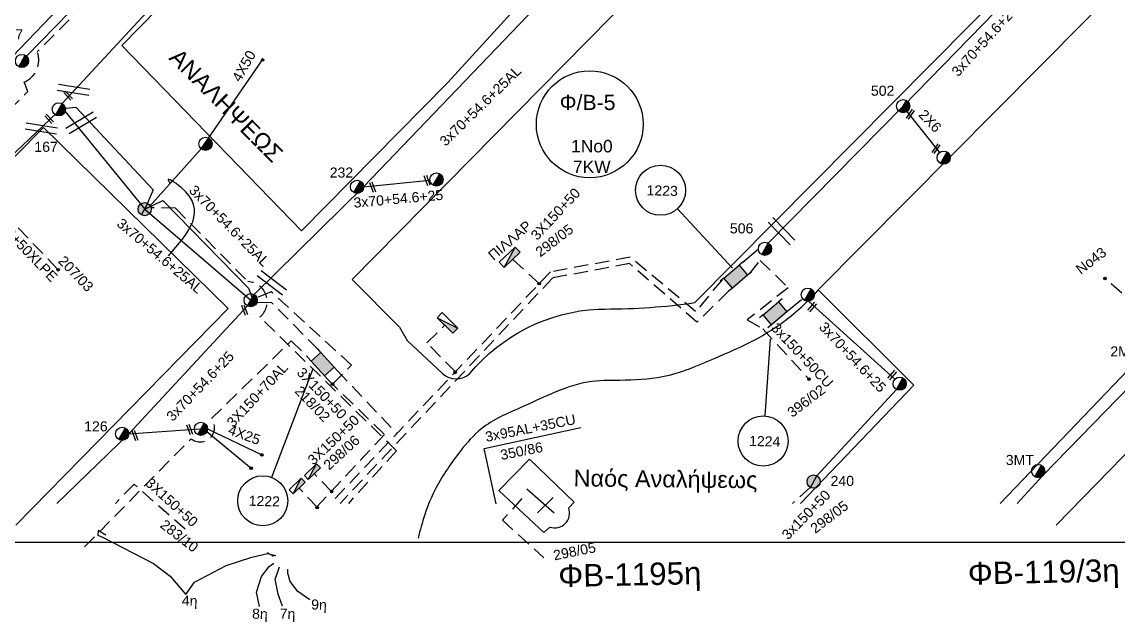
# Model space of a CAD drawing. Header units: millimetres. Extents: x -2449 to 9266, y 48 to 3905.
# Drawn here: x 7177.2 to 7373.2, y 2879.3 to 2986.5 of the extents above; entities that cross this region are included whole.
import ezdxf
from ezdxf.enums import TextEntityAlignment as Align

# ---------------------------------------------------------------- set-up
doc = ezdxf.new("R2010")
doc.units = ezdxf.units.MM
doc.linetypes.add('DASHED', pattern=[19.05, 12.7, -6.35])
for name, color, linetype in [('Link Box 4 Διευθύνσεων', 7, 'Continuous'), ('Άγνωστα', 7, 'Continuous'), ('Επιγραφές - Σχήματα', 7, 'Continuous'), ('Καλώδια ΧΤ   3x150+50CU', 7, 'DASHED'), ('Καλώδια ΧΤ   3x150+70AL', 7, 'DASHED'), ('Καλώδια ΧΤ   3x150AL+50CU', 7, 'DASHED'), ('Καλώδια ΧΤ   3x150AL+50XLPE', 7, 'DASHED'), ('Μηχανική τομή', 7, 'Continuous'), ('Στύλος Ξύλινος', 7, 'Continuous'), ('Στύλος Ξύλινος @ 1', 7, 'Continuous'), ('Στύλος ΦΜ', 7, 'Continuous'), ('Στύλος ΦΜ @ 1', 7, 'Continuous'), ('Συνδέσεις', 7, 'Continuous'), ('Συνεστραμμένα ΧΤ   3x70+54.6+25 AL', 7, 'SYN_LINE'), ('Τομή', 7, 'Continuous'), ('Υποσταθμοί', 7, 'Continuous'), ('Υπόβαθρο ΔΕΗ', 7, 'Continuous'), ('Υπόγεια καλώδια Παροχών ΧΤ   4x25', 7, 'DASHED')]:
    doc.layers.add(name, color=color, linetype=linetype)
doc.styles.add('ar', font='arial.ttf')
doc.styles.add('arial', font='arial.ttf')
doc.styles.get("Standard").update_dxf_attribs({"font": 'arial.ttf'})
doc.linetypes.add('SYN_LINE', pattern='A,0.5,-0.0001,["/\\/\\/\\/",Standard,S=0.1,R=0,X=0,Y=-0.05],-0.25', length=0.7501)

# ---------------------------------------------------------------- blocks, each defined once
blk = doc.blocks.new('ΥΠΑΡΧΩΝ ΤΣΙΜΕΝΤΕΝΙΟΣ ΣΤΥΛΟΣ')
at = {"layer": 'Στύλος ΦΜ'}
blk.add_hatch(color=7, dxfattribs=at).paths.add_polyline_path([(-1.29, -2.28, 0.574793), (2.62, 0, 0.268822), (1.3, 2.27)])
at = {"layer": 'Στύλος ΦΜ', "color": 7}
blk.add_line((-1.29, -2.28), (1.3, 2.27), dxfattribs=at)
blk.add_circle((0, 0), 2.62, dxfattribs=at)
at = {"layer": 'Στύλος ΦΜ', "flags": 4}
for tag, p in [('ΑΡΙΘΜΟΣ', (-4.68, 8.05)), ('ΤΥΠΟΣ', (-4.91, 3.03))]:
    blk.add_attdef(tag, p, '', height=4, dxfattribs=at)
blk = doc.blocks.new('ΥΠΑΡΧΩΝ ΞΥΛΙΝΟΣ ΣΤΥΛΟΣ')
at = {"layer": 'Στύλος Ξύλινος'}
h = blk.add_hatch(color=7, dxfattribs=at)
h.paths.add_polyline_path([(-2.62, 0, 0.270008), (-1.29, -2.28), (1.3, 2.27, 0.576266)])
h.paths.add_polyline_path([(-1.29, -2.28, 0.574793), (2.62, 0, 0.268822), (1.3, 2.27)])
at = {"layer": 'Στύλος Ξύλινος', "color": 7}
blk.add_line((-1.29, -2.28), (1.3, 2.27), dxfattribs=at)
blk.add_circle((0, 0), 2.62, dxfattribs=at)
at = {"layer": 'Στύλος Ξύλινος', "flags": 4}
for tag, p in [('ΑΡΙΘΜΟΣ', (-4.91, 8.6)), ('ΤΥΠΟΣ', (-4.85, 3.39))]:
    blk.add_attdef(tag, p, '', height=4, dxfattribs=at)
blk = doc.blocks.new('LINK BOX 4 ΑΝΑΧΩΡΗΣΕΩΝ')
at = {"layer": 'Link Box 4 Διευθύνσεων', "ltscale": 40}
blk.add_hatch(color=256, dxfattribs=at).paths.add_polyline_path([(-3.54, 0), (-3.54, -4.67), (3.54, -4.67), (3.54, 0)])
for p, q in [((-3.54, 0), (-5.33, 0)), ((5.33, 0), (3.54, 0)), ((-3.54, -4.67), (-5.33, -4.67)), ((5.33, -4.67), (3.54, -4.67))]:
    blk.add_line(p, q, dxfattribs=at)
blk.add_lwpolyline([(-3.54, -4.67), (-3.54, 0), (3.54, 0), (3.54, -4.67)], close=True, dxfattribs=at)
blk = doc.blocks.new('ΤΟΜΗ')
at = {"layer": 'Τομή', "ltscale": 40}
for p, q in [((-5.68, 0), (5.68, 0)), ((5.68, -2.33), (-5.68, -2.33))]:
    blk.add_line(p, q, dxfattribs=at)
blk = doc.blocks.new('_ΣΥΝΔΕΣΗ')
at = {"layer": 'Συνδέσεις', "linetype": 'SYN_LINE', "ltscale": 40}
blk.add_hatch(color=256, dxfattribs=at).paths.add_polyline_path([(0.5, -0.01, 1), (-0.5, -0.01, 1)])
at = {"layer": 'Συνδέσεις'}
blk.add_circle((0, -0.01), 0.5, dxfattribs=at)
blk = doc.blocks.new('ΜΗΧΑΝΙΚΗ ΤΟΜΗ')
at = {"layer": 'Μηχανική τομή', "ltscale": 40}
for p, q in [((-1.89, 0.78), (1.89, 0.78)), ((1.89, 0), (-1.89, 0))]:
    blk.add_line(p, q, dxfattribs=at)
blk = doc.blocks.new('υποσταθμος σε κλειστο χωρο')
at = {"layer": 'Υποσταθμοί', "ltscale": 40}
blk.add_hatch(color=256, dxfattribs=at).paths.add_polyline_path([(-9.52, -3.13), (9.52, -3.13), (9.52, 3.13)])
blk.add_lwpolyline([(-9.52, -3.13), (-9.52, 3.13), (9.52, 3.13), (9.52, -3.13)], close=True, dxfattribs=at)
blk.add_lwpolyline([(-9.52, -3.13), (9.52, 3.13)], dxfattribs=at)
blk = doc.blocks.new('ΥΠΑΡΧΩΝ ΥΠΟΣΤΑΘΜΟΣ ΣΕ ΚΛΕΙΣΤΟ ΧΩΡΟ')
at = {"layer": 'Υποσταθμοί'}
blk.add_blockref('υποσταθμος σε κλειστο χωρο', (0, 0), dxfattribs=at)
at = {"layer": 'Υποσταθμοί', "linetype": 'SYN_LINE', "ltscale": 40, "flags": 1}
for tag, p in [('ΜΕΤΑΣΧΗΜΑΤΙΣΜΟΣ', (10.66, 2.24)), ('ΙΣΧΥΣ', (10.64, -0.87)), ('ΑΡΙΘΜΟΣ', (10.77, -3.89))]:
    blk.add_attdef(tag, p, '', height=2, dxfattribs=at)

msp = doc.modelspace()

# ---------------------------------------------------------------- linework, layer by layer
at = {"layer": 'Άγνωστα', "color": 1, "linetype": 'DASHED', "ltscale": 0.2}
for p, q in [((7204.7, 2953.25), (7200.31, 2953.35)), ((7204.7, 2953.25), (7217.64, 2940.13)), ((7244.2, 2909.91), (7219.77, 2933.83)), ((7244.2, 2909.91), (7235.58, 2900.53))]:
    msp.add_line(p, q, dxfattribs=at)
at = {"layer": 'Άγνωστα', "color": 62, "linetype": 'DASHED', "ltscale": 0.2}
for p, q in [((7221.85, 2936.4), (7219.2, 2936.35)), ((7230.21, 2928.03), (7221.85, 2936.4)), ((7233.63, 2924.21), (7244.27, 2913.01))]:
    msp.add_line(p, q, dxfattribs=at)
at = {"layer": 'Άγνωστα', "color": 30, "linetype": 'SYN_LINE', "ltscale": 10}
msp.add_lwpolyline([(7341.31, 2963.24), (7335.51, 2970.56)], dxfattribs=at)
at = {"layer": 'Άγνωστα', "color": 62, "linetype": 'DASHED', "ltscale": 0.2}
for points in [[(7302.39, 2940.49), (7297.67, 2934.8), (7285.97, 2944.5), (7271.71, 2941.88), (7232.38, 2900.53)], [(7269.72, 2939.78), (7264.92, 2944.14)], [(7254.73, 2924.01), (7249.64, 2929.21), (7252.89, 2932.4)]]:
    msp.add_lwpolyline(points, dxfattribs=at)
at = {"layer": 'Άγνωστα', "color": 6, "linetype": 'DASHED', "ltscale": 0.2}
msp.add_lwpolyline([(7303.56, 2938.42), (7297.88, 2932.91), (7285.87, 2943.38), (7272.07, 2940.79), (7234.1, 2900.53)], dxfattribs=at)
at = {"layer": 'Άγνωστα', "color": 133, "linetype": 'DASHED', "ltscale": 0.2}
msp.add_lwpolyline([(7378.96, 2927.35), (7382.51, 2930.64), (7370.82, 2940.71)], dxfattribs=at)
at = {"layer": 'Άγνωστα', "linetype": 'SYN_LINE', "ltscale": 20}
msp.add_lwpolyline([(7333.57, 2920.88), (7319.34, 2905.44), (7319.34, 2905.44)], dxfattribs=at)
at = {"layer": 'Άγνωστα', "color": 2, "linetype": 'DASHED', "ltscale": 0.2}
msp.add_lwpolyline([(7206.42, 2895.9), (7197.28, 2903.97), (7193.94, 2900.53)], dxfattribs=at)
at = {"layer": 'Άγνωστα', "color": 85, "linetype": 'DASHED', "ltscale": 0.2}
msp.add_lwpolyline([(7266.6, 2901.41), (7263.11, 2897.5), (7270.55, 2890.83)], dxfattribs=at)
at = {"layer": 'Άγνωστα', "color": 1, "linetype": 'DASHED', "ltscale": 0.2}
msp.add_arc((7217.51, 2936.58), 3.56, 309.4632, 87.8815, dxfattribs=at)
at = {"layer": 'Επιγραφές - Σχήματα', "linetype": 'Continuous', "ltscale": 0.2}
for p, q in [((7304.23, 2942.54), (7294.43, 2953.17)), ((7311, 2929.86), (7310.04, 2916.14)), ((7229.25, 2924.58), (7221.86, 2905.17))]:
    msp.add_line(p, q, dxfattribs=at)
at = {"layer": 'Επιγραφές - Σχήματα'}
msp.add_lwpolyline([(7022.92, 3887.4), (9025.82, 3887.4), (9025.82, 2893.51), (7022.92, 2893.51)], close=True, dxfattribs=at)
at = {"layer": 'Επιγραφές - Σχήματα', "linetype": 'Continuous', "ltscale": 0.2}
for points in [[(7192.24, 2894.87), (7190.87, 2895.69), (7190.8, 2894.87), (7191.63, 2894.52), (7200.75, 2889.79), (7203.7, 2887.53), (7206.51, 2884.24), (7208.09, 2886.43), (7213.72, 2889.45), (7218.31, 2890.89), (7221.13, 2891.57), (7222.64, 2891.23), (7222.16, 2891.09), (7221.33, 2891.57), (7221.13, 2891.78)], [(7219.69, 2882.11), (7219.14, 2884.65), (7220.03, 2887.46), (7221.4, 2889.24), (7222.29, 2889.86)], [(7223.8, 2882.18), (7223.05, 2884.31), (7222.5, 2886.98), (7222.98, 2888.28), (7223.25, 2889.17)], [(7228.67, 2883.28), (7226.55, 2884.79), (7225.17, 2886.57), (7224.76, 2888.08), (7224.76, 2888.76)]]:
    msp.add_lwpolyline(points, dxfattribs=at)
at = {"layer": 'Επιγραφές - Σχήματα', "color": 202}
msp.add_circle((7278.74, 2968.25), 9.55, dxfattribs=at)
at = {"layer": 'Επιγραφές - Σχήματα', "linetype": 'Continuous', "ltscale": 0.2}
for centre in [(7291.39, 2956.46), (7309.73, 2911.67), (7220.27, 2900.99)]:
    msp.add_circle(centre, 4.47, dxfattribs=at)
at = {"layer": 'Επιγραφές - Σχήματα', "ltscale": 0.2}
msp.add_spline([(7203.42, 2944.77), (7205.62, 2957.02), (7203.37, 2958.28), (7203.76, 2957.71)], degree=3, dxfattribs=at)
at = {"layer": 'Καλώδια ΧΤ   3x150+50CU', "color": 6, "ltscale": 0.2}
msp.add_lwpolyline([(7307.29, 2941.56), (7309.2, 2943.94), (7314.21, 2939.03), (7306.88, 2933.31), (7309.65, 2931.72), (7317.89, 2922.75)], dxfattribs=at)
at = {"layer": 'Καλώδια ΧΤ   3x150+70AL', "color": 173, "ltscale": 0.2}
for p, q in [((7232.6, 2902.59), (7229.47, 2905.88)), ((7230.04, 2899.81), (7226.74, 2903.29))]:
    msp.add_line(p, q, dxfattribs=at)
at = {"layer": 'Καλώδια ΧΤ   3x150+70AL', "color": 30}
msp.add_lwpolyline([(7306.13, 2943.64), (7308.88, 2946.01)], dxfattribs=at)
at = {"layer": 'Καλώδια ΧΤ   3x150+70AL', "color": 173, "ltscale": 0.2}
for points in [[(7232.74, 2921.83), (7236.15, 2925.21), (7221.8, 2938.34), (7219.23, 2937.27)], [(7225.37, 2929.55), (7228.34, 2926.62)], [(7231.89, 2922.65), (7242.04, 2912.84), (7229.48, 2899.41)]]:
    msp.add_lwpolyline(points, dxfattribs=at)
msp.add_lwpolyline([(7188.4, 2892.75), (7207.48, 2912.08, 0.903786), (7211.09, 2915.67), (7225.37, 2929.55)], format="xyb", dxfattribs=at)
at = {"layer": 'Καλώδια ΧΤ   3x150+70AL', "color": 27, "ltscale": 0.2}
msp.add_lwpolyline([(7209.19, 2913.81), (7209.23, 2913.85)], dxfattribs=at)
at = {"layer": 'Καλώδια ΧΤ   3x150AL+50CU', "color": 85, "linetype": 'DASHED', "lineweight": -3, "ltscale": 0.2}
msp.add_lwpolyline([(7318.18, 2903.4), (7314.99, 2900.53)], dxfattribs=at)
at = {"layer": 'Καλώδια ΧΤ   3x150AL+50XLPE', "color": 27, "linetype": 'DASHED', "ltscale": 0.2}
msp.add_line((7199.21, 3000.33), (7179.97, 2981.2), dxfattribs=at)
for points in [[(7157.9, 2958.03), (7158.69, 2957.55), (7168.27, 2966.69), (7169.45, 2965.46), (7178.3, 2974.09), (7177.6, 2975.81)], [(7164.17, 2948.67), (7171.3, 2955.24), (7183.71, 2942.27)]]:
    msp.add_lwpolyline(points, dxfattribs=at)
msp.add_arc((7176.05, 2979.7), 4.2, 291.7916, 20.8758, dxfattribs=at)
at = {"layer": 'Συνεστραμμένα ΧΤ   3x70+54.6+25 AL', "color": 151, "ltscale": 20}
msp.add_line((7212.25, 3015.57), (7178.05, 2980.41), dxfattribs=at)
at = {"layer": 'Συνεστραμμένα ΧΤ   3x70+54.6+25 AL', "color": 30, "ltscale": 20}
for p, q in [((7334.79, 2971.49), (7362.61, 3000.08)), ((7238.32, 2957.07), (7268.96, 2989.07)), ((7310.64, 2947.03), (7334.79, 2971.49)), ((7218.72, 2937.86), (7238.32, 2957.07))]:
    msp.add_line(p, q, dxfattribs=at)
at = {"layer": 'Συνεστραμμένα ΧΤ   3x70+54.6+25 AL', "color": 1, "ltscale": 20}
msp.add_line((7209.3, 2963.86), (7220.24, 2979.75), dxfattribs=at)
at = {"layer": 'Συνεστραμμένα ΧΤ   3x70+54.6+25 AL', "color": 62, "ltscale": 20}
for q in [(7185, 2971.06), (7200.68, 2956.53)]:
    msp.add_line((7186.92, 2971.26), q, dxfattribs=at)
at = {"layer": 'Συνεστραμμένα ΧΤ   3x70+54.6+25 AL', "color": 173, "ltscale": 20}
for p, q in [((7184.95, 2970.55), (7199.17, 2953.08)), ((7199.17, 2953.08), (7218.13, 2936.84))]:
    msp.add_line(p, q, dxfattribs=at)
at = {"layer": 'Συνεστραμμένα ΧΤ   3x70+54.6+25 AL', "color": 1, "ltscale": 15}
msp.add_line((7200.03, 2953.58), (7209.3, 2963.86), dxfattribs=at)
at = {"layer": 'Συνεστραμμένα ΧΤ   3x70+54.6+25 AL', "color": 133, "ltscale": 20}
for p, q in [((7379.23, 2925.52), (7359.74, 2905.48)), ((7359.74, 2905.48), (7355.13, 2900.53))]:
    msp.add_line(p, q, dxfattribs=at)
at = {"layer": 'Συνεστραμμένα ΧΤ   3x70+54.6+25 AL', "color": 7, "linetype": 'SYN_LINE', "ltscale": 20}
msp.add_lwpolyline([(7184.42, 2971.96), (7204.05, 2993.16), (7222.56, 3012.71), (7253.53, 3044.87), (7294.33, 3086.68), (7294.33, 3086.69)], dxfattribs=at)
at = {"layer": 'Συνεστραμμένα ΧΤ   3x70+54.6+25 AL', "color": 27, "linetype": 'SYN_LINE', "ltscale": 20}
msp.add_lwpolyline([(7107.37, 2895.69), (7159.18, 2947.28), (7183.47, 2970.29)], dxfattribs=at)
at = {"layer": 'Συνεστραμμένα ΧΤ   3x70+54.6+25 AL', "color": 30, "linetype": 'SYN_LINE', "ltscale": 15}
msp.add_lwpolyline([(7238.32, 2957.07), (7250.17, 2958.27)], dxfattribs=at)
at = {"layer": 'Συνεστραμμένα ΧΤ   3x70+54.6+25 AL', "color": 62, "ltscale": 20}
msp.add_lwpolyline([(7200.68, 2956.53), (7199.17, 2953.08), (7202.43, 2954.65), (7217.72, 2938.96), (7218.55, 2936.78)], dxfattribs=at)
at = {"layer": 'Συνεστραμμένα ΧΤ   3x70+54.6+25 AL', "color": 62, "linetype": 'SYN_LINE', "ltscale": 20}
msp.add_lwpolyline([(7217.55, 2935.81), (7196.32, 2912.96), (7183.47, 2900.53)], dxfattribs=at)
at = {"layer": 'Συνεστραμμένα ΧΤ   3x70+54.6+25 AL', "color": 6, "linetype": 'DASHED', "ltscale": 0.2}
msp.add_lwpolyline([(7314.64, 2935.32), (7316.77, 2937.12)], dxfattribs=at)
at = {"layer": 'Συνεστραμμένα ΧΤ   3x70+54.6+25 AL', "color": 6, "linetype": 'SYN_LINE', "ltscale": 20}
msp.add_lwpolyline([(7317.32, 2937.12), (7333.28, 2922.7)], dxfattribs=at)
at = {"layer": 'Συνεστραμμένα ΧΤ   3x70+54.6+25 AL', "color": 62, "linetype": 'SYN_LINE', "ltscale": 10}
msp.add_lwpolyline([(7196.32, 2912.96), (7208.05, 2913.77)], dxfattribs=at)
at = {"layer": 'Υπόβαθρο ΔΕΗ'}
for p, q in [((7267.5, 2903.13), (7272.39, 2898.85)), ((7269.38, 2898.85), (7272.18, 2901.55))]:
    msp.add_line(p, q, dxfattribs=at)
for points in [[(7330.2, 3085.63), (7312.27, 3102.06), (7208.09, 2995.62), (7195.06, 2982.31), (7227.23, 2949.24), (7253.35, 2975.72), (7271.03, 2995.09), (7291.3, 3014.65), (7316.04, 3040.17), (7334.83, 3059.17, -0.242772), (7330.2, 3085.63, -4.425587)], [(7236.27, 2940.55), (7244.75, 2931.98), (7246.08, 2929.62), (7252.41, 2923.72, 0.393615), (7257.3, 2923.72, -0.208693), (7280.26, 2935.25), (7281.52, 2935.25, 0.035562), (7297.51, 2936.39), (7389.22, 3028.9), (7365.77, 3051.32, -0.15492), (7345.75, 3051.52), (7236.27, 2940.55)]]:
    msp.add_lwpolyline(points, format="xyb", dxfattribs=at)
for points in [[(7174.09, 2978.89), (7196.25, 3002.06), (7127.08, 3065.02), (7116.76, 3060.04), (7105.88, 3042.36), (7174.09, 2978.89)], [(7316.42, 2900.53), (7336.7, 2921.65), (7319.6, 2938.66), (7399.14, 3018.83)], [(7399.14, 3018.83), (7416.8, 3001.31), (7404.63, 2988.54), (7421.05, 2972.44), (7352.13, 2900.53)], [(7114.58, 2900.53), (7181.09, 2967.7), (7214.1, 2935.35), (7176.15, 2896.63)], [(7362.13, 2896.62), (7428.98, 2965.13), (7446.09, 2948.43), (7458.7, 2960.73), (7489.58, 2932.86), (7457.11, 2900.53)], [(7262.03, 2900.44), (7259.88, 2910.36), (7277.13, 2914.1)], [(7271.6, 2896.3), (7270.55, 2895.34), (7262.48, 2902.85), (7267.95, 2908.45), (7275.94, 2900.77), (7274.98, 2899.73)]]:
    msp.add_lwpolyline(points, dxfattribs=at)
msp.add_arc((7272.47, 2898.82), 2.67, 250.8479, 19.8728, dxfattribs=at)
msp.add_spline([(7319.6, 2938.66), (7316.06, 2935.11), (7307.98, 2929.58), (7301.1, 2926.44), (7291.76, 2923.12), (7284.15, 2922.51), (7278.39, 2922.2), (7271.87, 2920.1), (7266.41, 2917.65), (7259.42, 2913.91), (7255.57, 2909.81), (7251.29, 2903.34), (7249.23, 2898.52), (7248.06, 2894.3)], degree=3, dxfattribs=at)
at = {"layer": 'Υπόγεια καλώδια Παροχών ΧΤ   4x25', "color": 62, "linetype": 'SYN_LINE', "ltscale": 10}
for points in [[(7208.05, 2913.77), (7210.4, 2913.85), (7220.11, 2909.19)], [(7210.31, 2913.39), (7218.2, 2906.81)]]:
    msp.add_lwpolyline(points, dxfattribs=at)

# ---------------------------------------------------------------- block references
at = {"layer": 'Link Box 4 Διευθύνσεων', "xscale": 0.5, "yscale": 0.5, "zscale": 0.5}
for p, rotation in [((7304.09, 2941.92), 40.13469275695972), ((7311.1, 2935.38), 40.13469275695972), ((7231.85, 2926.19), 311.8449968251819)]:
    msp.add_blockref('LINK BOX 4 ΑΝΑΧΩΡΗΣΕΩΝ', p, dxfattribs=dict(at, rotation=rotation))
at = {"layer": 'Μηχανική τομή'}
for p, xscale, yscale, zscale, rotation in [((7185.63, 2973.49), 0.5000000000000101, 0.5000000000000101, 0.5000000000000101, 133.5939188986181), ((7336.21, 2969.93), 0.4999999999999764, 0.4999999999999764, 0.4999999999999764, 55.25691153017176), ((7182.23, 2969.37), 0.5000000000000101, 0.5000000000000101, 0.5000000000000101, 133.5939188986181), ((7340.79, 2963.79), 0.4999999999999764, 0.4999999999999764, 0.4999999999999764, 55.25691153017176), ((7249.85, 2958.3), 0.5000000000000034, 0.5000000000000034, 0.5000000000000034, 110.1155379365395), ((7240.1, 2957.06), 0.5000000000000034, 0.5000000000000034, 0.5000000000000034, 110.1155379365395), ((7217.23, 2935.14), 0.5000000000000101, 0.5000000000000101, 0.5000000000000101, 110.1155379365392), ((7318.63, 2935.48), 0.4999999999999858, 0.4999999999999858, 0.4999999999999858, 48.93026817714148), ((7332.94, 2923.34), 0.4999999999999858, 0.4999999999999858, 0.4999999999999858, 48.93026817714148), ((7207.38, 2913.77), 0.5000000000000101, 0.5000000000000101, 0.5000000000000101, 110.1155379365392), ((7197.62, 2912.72), 0.5000000000000101, 0.5000000000000101, 0.5000000000000101, 110.1155379365392)]:
    msp.add_blockref('ΜΗΧΑΝΙΚΗ ΤΟΜΗ', p, dxfattribs=dict(at, xscale=xscale, yscale=yscale, zscale=zscale, rotation=rotation))
at = {"layer": 'Στύλος Ξύλινος @ 1', "ltscale": 40, "xscale": 0.4499999999998181, "yscale": 0.4499999999998181, "zscale": 0.4499999999998181}
msp.add_blockref('ΥΠΑΡΧΩΝ ΞΥΛΙΝΟΣ ΣΤΥΛΟΣ', (7199.17, 2953.08), dxfattribs=at)
at = {"layer": 'Στύλος Ξύλινος @ 1', "ltscale": 40}
ref = msp.add_blockref('ΥΠΑΡΧΩΝ ΞΥΛΙΝΟΣ ΣΤΥΛΟΣ', (7318.76, 2904.42), dxfattribs=dict(at, xscale=0.4499999999998181, yscale=0.4499999999998181, zscale=0.4499999999998181))
ref.add_attrib('ΤΥΠΟΣ', '240', (7321.79, 2903.64), dxfattribs={"layer": 'Στύλος Ξύλινος', "height": 1.8, "flags": 4})
at = {"layer": 'Στύλος ΦΜ @ 1', "ltscale": 40}
ref = msp.add_blockref('ΥΠΑΡΧΩΝ ΤΣΙΜΕΝΤΕΝΙΟΣ ΣΤΥΛΟΣ', (7177.23, 2979.57), dxfattribs=dict(at, xscale=0.4499999999998181, yscale=0.4499999999998181, zscale=0.4499999999998181))
ref.add_attrib('ΑΡΙΘΜΟΣ', '117', (7173.25, 2983.43), dxfattribs={"layer": 'Στύλος ΦΜ', "height": 1.8, "flags": 4})
ref = msp.add_blockref('ΥΠΑΡΧΩΝ ΤΣΙΜΕΝΤΕΝΙΟΣ ΣΤΥΛΟΣ', (7334.78, 2971.49), dxfattribs=dict(at, xscale=0.4499999999998181, yscale=0.4499999999998181, zscale=0.4499999999998181))
ref.add_attrib('ΤΥΠΟΣ', '502', (7329, 2973.35), dxfattribs={"layer": 'Στύλος ΦΜ', "height": 1.8, "flags": 4})
ref = msp.add_blockref('ΥΠΑΡΧΩΝ ΤΣΙΜΕΝΤΕΝΙΟΣ ΣΤΥΛΟΣ', (7183.83, 2970.93), dxfattribs=dict(at, xscale=0.4499999999998181, yscale=0.4499999999998181, zscale=0.4499999999998181))
ref.add_attrib('ΤΥΠΟΣ', '167', (7179.45, 2963.33), dxfattribs={"layer": 'Στύλος ΦΜ', "height": 1.8, "flags": 4})
at = {"layer": 'Στύλος ΦΜ @ 1', "ltscale": 40, "xscale": 0.4499999999998181, "yscale": 0.4499999999998181, "zscale": 0.4499999999998181}
for p in [(7210.05, 2964.77), (7342.02, 2962.3), (7251.34, 2958.39), (7218.13, 2936.84), (7317.72, 2937.82), (7334.15, 2921.91), (7209.23, 2913.85)]:
    msp.add_blockref('ΥΠΑΡΧΩΝ ΤΣΙΜΕΝΤΕΝΙΟΣ ΣΤΥΛΟΣ', p, dxfattribs=at)
at = {"layer": 'Στύλος ΦΜ @ 1', "ltscale": 40}
ref = msp.add_blockref('ΥΠΑΡΧΩΝ ΤΣΙΜΕΝΤΕΝΙΟΣ ΣΤΥΛΟΣ', (7237.14, 2957.07), dxfattribs=dict(at, xscale=0.4499999999998181, yscale=0.4499999999998181, zscale=0.4499999999998181))
ref.add_attrib('ΑΡΙΘΜΟΣ', '232', (7232.25, 2958.73), dxfattribs={"layer": 'Στύλος ΦΜ', "height": 1.8, "flags": 4})
ref = msp.add_blockref('ΥΠΑΡΧΩΝ ΤΣΙΜΕΝΤΕΝΙΟΣ ΣΤΥΛΟΣ', (7310.06, 2946.01), dxfattribs=dict(at, xscale=0.4499999999998181, yscale=0.4499999999998181, zscale=0.4499999999998181))
ref.add_attrib('ΤΥΠΟΣ', '506', (7303.79, 2948.76), dxfattribs={"layer": 'Στύλος ΦΜ', "height": 1.8, "flags": 4})
ref = msp.add_blockref('ΥΠΑΡΧΩΝ ΤΣΙΜΕΝΤΕΝΙΟΣ ΣΤΥΛΟΣ', (7378.37, 2926.33), dxfattribs=dict(at, xscale=0.4499999999998181, yscale=0.4499999999998181, zscale=0.4499999999998181))
ref.add_attrib('ΤΥΠΟΣ', '2ΜΤ', (7371.8, 2926.77), dxfattribs={"layer": 'Στύλος ΦΜ', "height": 1.8, "flags": 4})
ref = msp.add_blockref('ΥΠΑΡΧΩΝ ΤΣΙΜΕΝΤΕΝΙΟΣ ΣΤΥΛΟΣ', (7195.14, 2912.96), dxfattribs=dict(at, xscale=0.4499999999998181, yscale=0.4499999999998181, zscale=0.4499999999998181))
ref.add_attrib('ΤΥΠΟΣ', '126', (7188.35, 2913.39), dxfattribs={"layer": 'Στύλος ΦΜ', "height": 1.8, "flags": 4})
ref = msp.add_blockref('ΥΠΑΡΧΩΝ ΤΣΙΜΕΝΤΕΝΙΟΣ ΣΤΥΛΟΣ', (7358.9, 2906.3), dxfattribs=dict(at, xscale=0.4499999999998181, yscale=0.4499999999998181, zscale=0.4499999999998181))
ref.add_attrib('ΤΥΠΟΣ', '3ΜΤ', (7353.11, 2907.39), dxfattribs={"layer": 'Στύλος ΦΜ', "height": 1.8, "flags": 4})
at = {"layer": 'Συνδέσεις', "xscale": 0.4500000000000455, "yscale": 0.4500000000000455, "zscale": 0.4500000000000455}
for p in [(7220.25, 2979.76), (7183.71, 2942.27), (7269.7, 2939.78), (7370.85, 2940.71), (7254.68, 2923.93), (7232.74, 2921.83), (7317.92, 2922.73), (7220.11, 2909.19), (7218.21, 2906.82), (7232.59, 2902.64), (7230, 2899.78)]:
    msp.add_blockref('_ΣΥΝΔΕΣΗ', p, dxfattribs=at)
at = {"layer": 'Τομή'}
for p, xscale, yscale, zscale, rotation in [((7186.36, 2973.84), 0.5000000000000209, 0.5000000000000209, 0.5000000000000209, 170.9076026488583), ((7188.1, 2968), 0.500000000000021, 0.500000000000021, 0.500000000000021, 210.7715578099244), ((7180.61, 2966.93), 0.500000000000021, 0.500000000000021, 0.500000000000021, 170.9076026488583), ((7312.6, 2948.75), 0.5000000000000012, 0.5000000000000012, 0.5000000000000012, 134.5152466421551), ((7222.26, 2940.38), 0.5000000000000415, 0.5000000000000415, 0.5000000000000415, 322.6467378699062)]:
    msp.add_blockref('ΤΟΜΗ', p, dxfattribs=dict(at, xscale=xscale, yscale=yscale, zscale=zscale, rotation=rotation))
at = {"layer": 'Υποσταθμοί'}
for p, xscale, yscale, zscale, rotation in [((7264.44, 2944.49), 0.2067337141406888, 0.2067337141406888, 0.2067337141406888, 43.71685703668089), ((7253.3, 2932.76), 0.2067337141406919, 0.2067337141406919, 0.2067337141406919, 315.0045622628358), ((7229.16, 2906.19), 0.1572250851545072, 0.1572250851545072, 0.1572250851545072, 43.71685703668001), ((7226.43, 2903.62), 0.1572250851545072, 0.1572250851545072, 0.1572250851545072, 43.71685703668001)]:
    msp.add_blockref('ΥΠΑΡΧΩΝ ΥΠΟΣΤΑΘΜΟΣ ΣΕ ΚΛΕΙΣΤΟ ΧΩΡΟ', p, dxfattribs=dict(at, xscale=xscale, yscale=yscale, zscale=zscale, rotation=rotation))

# ---------------------------------------------------------------- texts
at = {"layer": 'Άγνωστα', "linetype": 'SYN_LINE', "ltscale": 20, "char_height": 1.8, "width": 69.1904, "attachment_point": 1, "style": 'arial'}
for s, insert, rotation in [('4X50', (7214.67, 2976.55), 60.5742), ('2X6', (7338.68, 2971.09), 313.8352), ('3X150+50', (7268.02, 2948.62), 47.0038), ('3X150+50', (7227.53, 2925.01), 313.4813), ('3X150+50', (7228.11, 2908.56), 43.4813), ('3X150+50', (7200.35, 2905.27), 317.7119), ('3x150+50', (7312.88, 2895.15), 45.7067)]:
    msp.add_mtext(s, dxfattribs=dict(at, insert=insert, rotation=rotation))
at = {"layer": 'Επιγραφές - Σχήματα', "color": 1, "style": 'ar'}
for s, height, p in [('Φ/Β-5', 2.719, (7278.35, 2972.21)), ('1No0', 2.224, (7279.12, 2964.35)), ('7KW', 2.224, (7279.11, 2960.66))]:
    msp.add_text(s, height=height, dxfattribs=at).set_placement(p, align=Align.MIDDLE)
at = {"layer": 'Επιγραφές - Σχήματα', "width": 157.7424, "attachment_point": 1}
for s, insert, char_height, rotation in [('ΑΝΑΛΗΨΕΩΣ', (7205.48, 2982.07), 3, 314.8821), ('Ναός Αναλήψεως', (7275.87, 2906.56), 3, 359.4248), ('ΦΒ-119/3η', (7346.28, 2890.01), 4, 1.2511), ('ΦΒ-1195η', (7273.07, 2889.56), 4, 1.2511)]:
    msp.add_mtext(s, dxfattribs=dict(at, insert=insert, char_height=char_height, rotation=rotation))
at = {"layer": 'Επιγραφές - Σχήματα', "linetype": 'SYN_LINE', "ltscale": 20, "char_height": 1.8, "width": 69.1904, "attachment_point": 1, "style": 'arial'}
for s, insert, rotation in [('1223', (7288.92, 2957.38), 358.5109), ('ΠΙΛΛΑΡ', (7260.37, 2945.17), 40.7656), ('298/05', (7268.81, 2945.88), 37.4321), ('Nο43', (7365.42, 2942.78), 37.4321), ('\\A1;207/03', (7184.86, 2944.96), 313.8352), ('\\A1;218/02', (7227.16, 2921.71), 313.8352), ('396/02', (7313.84, 2917.21), 37.4321), ('3x95AL+35CU', (7259.9, 2913.26), 11.3132), ('298/06', (7230.93, 2907.68), 42.6256), ('1224', (7307.25, 2912.6), 358.5109), ('350/86', (7262.6, 2910.02), 11.3132), ('1222', (7217.79, 2901.91), 358.5109), ('298/05', (7317.96, 2896.49), 37.4321), ('283/10', (7202.87, 2897.8), 322.3268), ('298/05', (7272.07, 2892.1), 11.3132), ('4η', (7205.84, 2884.08), 358.4544), ('9η', (7228.96, 2883.38), 358.4544), ('8η', (7218.4, 2881.74), 358.4544), ('7η', (7223.34, 2881.74), 358.4544)]:
    msp.add_mtext(s, dxfattribs=dict(at, insert=insert, rotation=rotation))
at = {"layer": 'Καλώδια ΧΤ   3x150+50CU', "ltscale": 40, "insert": (7312.33, 2932.99), "char_height": 1.8, "width": 69.1904, "attachment_point": 1, "rotation": 313.1831, "style": 'arial'}
msp.add_mtext('3x150+50CU', dxfattribs=at)
at = {"layer": 'Καλώδια ΧΤ   3x150+70AL', "ltscale": 40, "insert": (7213.66, 2915.19), "char_height": 1.8, "width": 69.1904, "attachment_point": 1, "rotation": 47.0293, "style": 'arial'}
msp.add_mtext('3X150+70AL', dxfattribs=at)
at = {"layer": 'Καλώδια ΧΤ   3x150AL+50XLPE', "linetype": 'SYN_LINE', "ltscale": 20, "insert": (7171.33, 2954.15), "char_height": 1.8, "width": 69.1904, "attachment_point": 1, "rotation": 313.8352, "style": 'arial'}
msp.add_mtext('\\A1;3X150+50XLPE', dxfattribs=at)
at = {"layer": 'Συνεστραμμένα ΧΤ   3x70+54.6+25 AL', "style": 'arial'}
for rotation, p in [(47.7733, (7344.58, 2976.63)), (44.3639, (7252.97, 2964.21)), (314.5544, (7206.95, 2956.31)), (319.7991, (7194.01, 2950.25))]:
    msp.add_text('3x70+54.6+25AL', height=1.8, rotation=rotation, dxfattribs=at).set_placement(p)
at = {"layer": 'Συνεστραμμένα ΧΤ   3x70+54.6+25 AL', "linetype": 'SYN_LINE', "ltscale": 20, "char_height": 1.8, "width": 69.1904, "attachment_point": 1, "style": 'arial'}
for insert, rotation in [((7236.43, 2955.12), 5.176), ((7320.9, 2933.14), 313.1831), ((7202.87, 2916.3), 46.1416)]:
    msp.add_mtext('3x70+54.6+25', dxfattribs=dict(at, insert=insert, rotation=rotation))
at = {"layer": 'Υπόγεια καλώδια Παροχών ΧΤ   4x25', "linetype": 'DASHED', "ltscale": 0.1, "insert": (7214.55, 2914.64), "char_height": 1.8, "width": 69.1904, "attachment_point": 1, "rotation": 340.008, "style": 'arial'}
msp.add_mtext('\\A1;4X25', dxfattribs=at)

doc.saveas('drawing.dxf')
